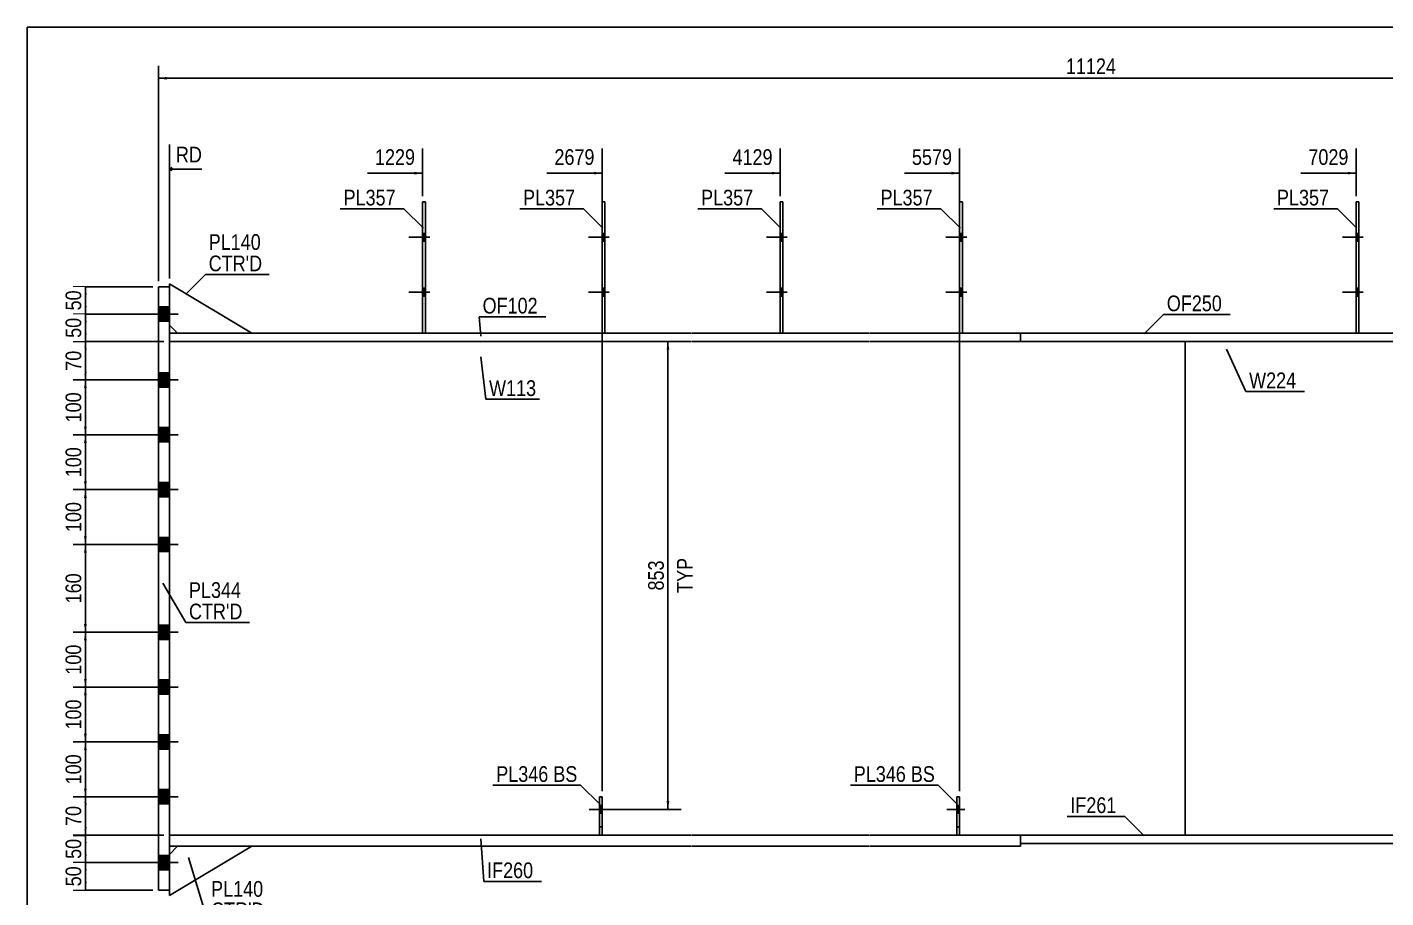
# Model space of a CAD drawing. Header units: millimetres. Extents: x -328 to 85, y -150 to 137.
# Drawn here: x -325.4 to -77.8, y -21.4 to 137.3 of the extents above; entities that cross this region are included whole.
import ezdxf

# ---------------------------------------------------------------- set-up
doc = ezdxf.new("R2010")
doc.units = ezdxf.units.MM
doc.linetypes.add('DXK_LINE_DOT1', pattern=[1.8814, 0.9407, -0.9407])
doc.linetypes.add('DXK_LINE_DOT2', pattern=[3.9198, 1.9599, -1.9599])
doc.styles.add('Arial Narrow', font='ARIALN.TTF', dxfattribs={"height": 0.2})

# ---------------------------------------------------------------- blocks, each defined once
blk = doc.blocks.new('Unknown-622305895-1210')
at = {"color": 5, "linetype": 'Continuous'}
for p, q in [((84.58, 137.32), (-325.42, 137.32)), ((-325.42, 137.32), (-325.42, -149.68))]:
    blk.add_line(p, q, dxfattribs=at)
blk = doc.blocks.new('Part-622305895-1338 - 1231')
at = {"color": 2, "linetype": 'Continuous'}
for p, q in [((-301.5, 90), (-299.5, 90)), ((-301.5, 90), (-301.5, -20)), ((-299.5, 90), (-299.5, -20)), ((-299.5, -20), (-301.5, -20))]:
    blk.add_line(p, q, dxfattribs=at)
blk = doc.blocks.new('Part-622305895-1367 - 1231')
at = {"color": 2, "linetype": 'Continuous'}
for p, q in [((-284.5, -12), (-299.5, -21)), ((-298, -12), (-299.5, -13.5)), ((-299.5, -21), (-299.5, -20))]:
    blk.add_line(p, q, dxfattribs=at)
at = {"color": 7, "linetype": 'DXK_LINE_DOT1'}
for p, q in [((-298, -12), (-284.5, -12)), ((-299.5, -13.5), (-299.5, -20))]:
    blk.add_line(p, q, dxfattribs=at)
blk = doc.blocks.new('Part-622305895-1548 - 1231')
at = {"color": 2, "linetype": 'Continuous'}
for p, q in [((-144.41, 81.5), (-144.41, 80)), ((-99.41, 81.5), (-144.41, 81.5)), ((-144.41, 80), (-99.41, 80)), ((-66.96, 81.5), (-99.31, 81.5)), ((-99.31, 80), (-66.96, 80)), ((-34.26, 81.5), (-66.86, 81.5)), ((-66.86, 80), (-34.26, 80)), ((-1.81, 81.5), (-34.16, 81.5)), ((-34.16, 80), (-1.81, 80)), ((35.87, 81.5), (-1.71, 81.5)), ((-1.71, 80), (35.87, 80)), ((35.87, 80), (35.87, 81.5))]:
    blk.add_line(p, q, dxfattribs=at)
blk = doc.blocks.new('Part-622305895-1526 - 1231')
at = {"color": 2, "linetype": 'Continuous'}
for p, q in [((-299.5, -12), (-299.5, -10)), ((-299.5, -10), (-269.5, -10)), ((-299.5, -12), (-269.5, -12)), ((-269.4, -10), (-237.05, -10)), ((-269.4, -12), (-237.05, -12)), ((-236.95, -10), (-204.35, -10)), ((-236.95, -12), (-204.35, -12)), ((-204.25, -10), (-171.9, -10)), ((-204.25, -12), (-171.9, -12)), ((-171.8, -10), (-144.41, -10)), ((-171.8, -12), (-144.41, -12)), ((-144.41, -12), (-144.41, -10))]:
    blk.add_line(p, q, dxfattribs=at)
blk = doc.blocks.new('Part-622305895-1372 - 1231')
at = {"color": 2, "linetype": 'Continuous'}
for p, q in [((-299.5, 90), (-299.5, 90.5)), ((-299.5, 90.5), (-284.5, 81.5)), ((-299.5, 83), (-298, 81.5))]:
    blk.add_line(p, q, dxfattribs=at)
at = {"color": 7, "linetype": 'DXK_LINE_DOT1'}
for p, q in [((-299.5, 90), (-299.5, 83)), ((-284.5, 81.5), (-298, 81.5))]:
    blk.add_line(p, q, dxfattribs=at)
blk = doc.blocks.new('Part-622305895-1388 - 1231')
at = {"color": 7, "linetype": 'DXK_LINE_DOT1'}
for p, q in [((-299.5, 80), (-299.5, -10)), ((-299.5, 80), (-269.5, 80)), ((-269.4, 80), (-237.05, 80)), ((-236.95, 80), (-204.35, 80)), ((-204.25, 80), (-171.9, 80)), ((-171.8, 80), (-114.41, 80)), ((-299.5, -10), (-269.5, -10)), ((-269.4, -10), (-237.05, -10)), ((-236.95, -10), (-204.35, -10)), ((-204.25, -10), (-171.9, -10)), ((-171.8, -10), (-114.41, -10))]:
    blk.add_line(p, q, dxfattribs=at)
at = {"color": 2, "linetype": 'Continuous'}
blk.add_line((-114.41, 80), (-114.41, -10), dxfattribs=at)
blk = doc.blocks.new('Bolt-622305895-1391 - 1231')
at = {"linetype": 'Continuous'}
for points in [[(-301.5, 86.3), (-301.5, 83.7), (-299.5, 83.7), (-299.5, 86.3)], [(-301.5, 86.3), (-301.5, 83.7), (-299.5, 83.7), (-299.5, 86.3)], [(-301.5, 74.3), (-301.5, 71.7), (-299.5, 71.7), (-299.5, 74.3)], [(-301.5, 74.3), (-301.5, 71.7), (-299.5, 71.7), (-299.5, 74.3)], [(-301.5, 64.3), (-301.5, 61.7), (-299.5, 61.7), (-299.5, 64.3)], [(-301.5, 64.3), (-301.5, 61.7), (-299.5, 61.7), (-299.5, 64.3)], [(-301.5, 54.3), (-301.5, 51.7), (-299.5, 51.7), (-299.5, 54.3)], [(-301.5, 54.3), (-301.5, 51.7), (-299.5, 51.7), (-299.5, 54.3)], [(-301.5, 44.3), (-301.5, 41.7), (-299.5, 41.7), (-299.5, 44.3)], [(-301.5, 44.3), (-301.5, 41.7), (-299.5, 41.7), (-299.5, 44.3)], [(-301.5, 28.3), (-301.5, 25.7), (-299.5, 25.7), (-299.5, 28.3)], [(-301.5, 28.3), (-301.5, 25.7), (-299.5, 25.7), (-299.5, 28.3)], [(-301.5, 18.3), (-301.5, 15.7), (-299.5, 15.7), (-299.5, 18.3)], [(-301.5, 18.3), (-301.5, 15.7), (-299.5, 15.7), (-299.5, 18.3)], [(-301.5, 8.3), (-301.5, 5.7), (-299.5, 5.7), (-299.5, 8.3)], [(-301.5, 8.3), (-301.5, 5.7), (-299.5, 5.7), (-299.5, 8.3)], [(-301.5, -1.7), (-301.5, -4.3), (-299.5, -4.3), (-299.5, -1.7)], [(-301.5, -1.7), (-301.5, -4.3), (-299.5, -4.3), (-299.5, -1.7)], [(-301.5, -13.7), (-301.5, -16.3), (-299.5, -16.3), (-299.5, -13.7)], [(-301.5, -13.7), (-301.5, -16.3), (-299.5, -16.3), (-299.5, -13.7)]]:
    blk.add_hatch(color=3, dxfattribs=at).paths.add_polyline_path(points)
at = {"color": 3, "linetype": 'Continuous'}
for p, q in [((-297.91, 85), (-308.5, 85)), ((-297.91, 85), (-308.5, 85)), ((-299.5, 86.3), (-301.5, 86.3)), ((-299.5, 86.3), (-301.5, 86.3)), ((-299.5, 83.7), (-301.5, 83.7)), ((-299.5, 83.7), (-301.5, 83.7)), ((-299.5, 74.3), (-301.5, 74.3)), ((-299.5, 74.3), (-301.5, 74.3)), ((-297.91, 73), (-308.5, 73)), ((-297.91, 73), (-308.5, 73)), ((-299.5, 71.7), (-301.5, 71.7)), ((-299.5, 71.7), (-301.5, 71.7)), ((-297.91, 63), (-308.5, 63)), ((-297.91, 63), (-308.5, 63)), ((-299.5, 64.3), (-301.5, 64.3)), ((-299.5, 64.3), (-301.5, 64.3)), ((-299.5, 61.7), (-301.5, 61.7)), ((-299.5, 61.7), (-301.5, 61.7)), ((-297.91, 53), (-308.5, 53)), ((-297.91, 53), (-308.5, 53)), ((-299.5, 54.3), (-301.5, 54.3)), ((-299.5, 54.3), (-301.5, 54.3)), ((-299.5, 51.7), (-301.5, 51.7)), ((-299.5, 51.7), (-301.5, 51.7)), ((-297.91, 43), (-308.5, 43)), ((-297.91, 43), (-308.5, 43)), ((-299.5, 44.3), (-301.5, 44.3)), ((-299.5, 44.3), (-301.5, 44.3)), ((-299.5, 41.7), (-301.5, 41.7)), ((-299.5, 41.7), (-301.5, 41.7)), ((-299.5, 28.3), (-301.5, 28.3)), ((-299.5, 28.3), (-301.5, 28.3)), ((-297.91, 27), (-308.5, 27)), ((-297.91, 27), (-308.5, 27)), ((-299.5, 25.7), (-301.5, 25.7)), ((-299.5, 25.7), (-301.5, 25.7)), ((-299.5, 18.3), (-301.5, 18.3)), ((-299.5, 18.3), (-301.5, 18.3)), ((-297.91, 17), (-308.5, 17)), ((-297.91, 17), (-308.5, 17)), ((-299.5, 15.7), (-301.5, 15.7)), ((-299.5, 15.7), (-301.5, 15.7)), ((-299.5, 8.3), (-301.5, 8.3)), ((-299.5, 8.3), (-301.5, 8.3)), ((-297.91, 7), (-308.5, 7)), ((-297.91, 7), (-308.5, 7)), ((-299.5, 5.7), (-301.5, 5.7)), ((-299.5, 5.7), (-301.5, 5.7)), ((-299.5, -1.7), (-301.5, -1.7)), ((-299.5, -1.7), (-301.5, -1.7)), ((-297.91, -3), (-308.5, -3)), ((-297.91, -3), (-308.5, -3)), ((-299.5, -4.3), (-301.5, -4.3)), ((-299.5, -4.3), (-301.5, -4.3)), ((-299.5, -13.7), (-301.5, -13.7)), ((-299.5, -13.7), (-301.5, -13.7)), ((-297.91, -15), (-308.5, -15)), ((-297.91, -15), (-308.5, -15)), ((-299.5, -16.3), (-301.5, -16.3)), ((-299.5, -16.3), (-301.5, -16.3))]:
    blk.add_line(p, q, dxfattribs=at)
blk = doc.blocks.new('Part-622305895-1413 - 1231')
at = {"color": 2, "linetype": 'Continuous'}
for p, q in [((-220.65, 81.5), (-220.65, 105.5)), ((-220.65, 105.5), (-220.15, 105.5)), ((-220.15, 81.5), (-220.15, 105.5))]:
    blk.add_line(p, q, dxfattribs=at)
at = {"color": 7, "linetype": 'DXK_LINE_DOT1'}
blk.add_line((-220.65, 81.5), (-220.15, 81.5), dxfattribs=at)
blk = doc.blocks.new('Part-622305895-1659 - 1231')
at = {"color": 7, "linetype": 'DXK_LINE_DOT1'}
for p, q in [((-156, -10), (-156, -3)), ((-156, -3), (-155.5, -3)), ((-155.5, -10), (-155.5, -3)), ((-156, -8.5), (-155.5, -8.5))]:
    blk.add_line(p, q, dxfattribs=at)
blk = doc.blocks.new('Part-622305895-1418 - 1231')
at = {"color": 2, "linetype": 'Continuous'}
for p, q in [((-155, 105.5), (-155.5, 105.5)), ((-155.5, 105.5), (-155.5, 81.5)), ((-155, 81.5), (-155, 105.5))]:
    blk.add_line(p, q, dxfattribs=at)
at = {"color": 7, "linetype": 'DXK_LINE_DOT1'}
blk.add_line((-155.5, 81.5), (-155, 81.5), dxfattribs=at)
blk = doc.blocks.new('Part-622305895-1428 - 1231')
at = {"color": 2, "linetype": 'Continuous'}
for p, q in [((-82.76, 105.5), (-83.26, 105.5)), ((-83.26, 105.5), (-83.26, 81.5)), ((-82.76, 81.5), (-82.76, 105.5))]:
    blk.add_line(p, q, dxfattribs=at)
at = {"color": 7, "linetype": 'DXK_LINE_DOT1'}
blk.add_line((-83.26, 81.5), (-82.76, 81.5), dxfattribs=at)
blk = doc.blocks.new('Part-622305895-1433 - 1231')
at = {"color": 2, "linetype": 'Continuous'}
for p, q in [((-187.7, 105.5), (-188.2, 105.5)), ((-188.2, 105.5), (-188.2, 81.5)), ((-187.7, 81.5), (-187.7, 105.5))]:
    blk.add_line(p, q, dxfattribs=at)
at = {"color": 7, "linetype": 'DXK_LINE_DOT1'}
blk.add_line((-188.2, 81.5), (-187.7, 81.5), dxfattribs=at)
blk = doc.blocks.new('Part-622305895-1438 - 1231')
at = {"color": 2, "linetype": 'Continuous'}
for p, q in [((-253.35, 81.5), (-253.35, 105.5)), ((-253.35, 105.5), (-252.85, 105.5)), ((-252.85, 81.5), (-252.85, 105.5))]:
    blk.add_line(p, q, dxfattribs=at)
at = {"color": 7, "linetype": 'DXK_LINE_DOT1'}
blk.add_line((-253.35, 81.5), (-252.85, 81.5), dxfattribs=at)
blk = doc.blocks.new('Bolt-622305895-1439 - 1231')
at = {"linetype": 'Continuous'}
for points in [[(-220.15, 98.3), (-220.15, 99.7), (-220.65, 99.7), (-220.65, 98.3)], [(-220.15, 98.3), (-220.15, 99.7), (-220.65, 99.7), (-220.65, 98.3)], [(-220.15, 88.3), (-220.15, 89.7), (-220.65, 89.7), (-220.65, 88.3)], [(-220.15, 88.3), (-220.15, 89.7), (-220.65, 89.7), (-220.65, 88.3)]]:
    blk.add_hatch(color=3, dxfattribs=at).paths.add_polyline_path(points)
at = {"color": 3, "linetype": 'Continuous'}
for p, q in [((-220.15, 99.7), (-220.65, 99.7)), ((-220.15, 99.7), (-220.65, 99.7)), ((-219.35, 99), (-223.15, 99)), ((-219.35, 99), (-223.15, 99)), ((-220.15, 98.3), (-220.65, 98.3)), ((-220.15, 98.3), (-220.65, 98.3)), ((-220.15, 89.7), (-220.65, 89.7)), ((-220.15, 89.7), (-220.65, 89.7)), ((-219.35, 89), (-223.15, 89)), ((-219.35, 89), (-223.15, 89)), ((-220.15, 88.3), (-220.65, 88.3)), ((-220.15, 88.3), (-220.65, 88.3))]:
    blk.add_line(p, q, dxfattribs=at)
blk = doc.blocks.new('Part-622305895-1504 - 1231')
at = {"color": 2, "linetype": 'Continuous'}
for p, q in [((-144.41, -11.5), (-144.41, -10)), ((-144.41, -10), (-99.41, -10)), ((-144.41, -11.5), (-99.41, -11.5)), ((-99.31, -10), (-66.96, -10)), ((-99.31, -11.5), (-66.96, -11.5)), ((-66.86, -10), (-34.26, -10)), ((-66.86, -11.5), (-34.26, -11.5)), ((-34.16, -10), (-1.81, -10)), ((-34.16, -11.5), (-1.81, -11.5)), ((-1.71, -10), (35.87, -10)), ((-1.71, -11.5), (35.87, -11.5)), ((35.87, -11.5), (35.87, -10))]:
    blk.add_line(p, q, dxfattribs=at)
blk = doc.blocks.new('Bolt-622305895-1440 - 1231')
at = {"linetype": 'Continuous'}
for points in [[(-155, 98.3), (-155, 99.7), (-155.5, 99.7), (-155.5, 98.3)], [(-155, 98.3), (-155, 99.7), (-155.5, 99.7), (-155.5, 98.3)], [(-155, 88.3), (-155, 89.7), (-155.5, 89.7), (-155.5, 88.3)], [(-155, 88.3), (-155, 89.7), (-155.5, 89.7), (-155.5, 88.3)]]:
    blk.add_hatch(color=3, dxfattribs=at).paths.add_polyline_path(points)
at = {"color": 3, "linetype": 'Continuous'}
for p, q in [((-155, 99.7), (-155.5, 99.7)), ((-155, 99.7), (-155.5, 99.7)), ((-154.2, 99), (-158, 99)), ((-154.2, 99), (-158, 99)), ((-155, 98.3), (-155.5, 98.3)), ((-155, 98.3), (-155.5, 98.3)), ((-155, 89.7), (-155.5, 89.7)), ((-155, 89.7), (-155.5, 89.7)), ((-154.2, 89), (-158, 89)), ((-154.2, 89), (-158, 89)), ((-155, 88.3), (-155.5, 88.3)), ((-155, 88.3), (-155.5, 88.3))]:
    blk.add_line(p, q, dxfattribs=at)
blk = doc.blocks.new('Bolt-622305895-1441 - 1231')
at = {"linetype": 'Continuous'}
for points in [[(-82.76, 98.3), (-82.76, 99.7), (-83.26, 99.7), (-83.26, 98.3)], [(-82.76, 98.3), (-82.76, 99.7), (-83.26, 99.7), (-83.26, 98.3)], [(-82.76, 88.3), (-82.76, 89.7), (-83.26, 89.7), (-83.26, 88.3)], [(-82.76, 88.3), (-82.76, 89.7), (-83.26, 89.7), (-83.26, 88.3)]]:
    blk.add_hatch(color=3, dxfattribs=at).paths.add_polyline_path(points)
at = {"color": 3, "linetype": 'Continuous'}
for p, q in [((-82.76, 99.7), (-83.26, 99.7)), ((-82.76, 99.7), (-83.26, 99.7)), ((-81.96, 99), (-85.76, 99)), ((-81.96, 99), (-85.76, 99)), ((-82.76, 98.3), (-83.26, 98.3)), ((-82.76, 98.3), (-83.26, 98.3)), ((-82.76, 89.7), (-83.26, 89.7)), ((-82.76, 89.7), (-83.26, 89.7)), ((-81.96, 89), (-85.76, 89)), ((-81.96, 89), (-85.76, 89)), ((-82.76, 88.3), (-83.26, 88.3)), ((-82.76, 88.3), (-83.26, 88.3))]:
    blk.add_line(p, q, dxfattribs=at)
blk = doc.blocks.new('Bolt-622305895-1442 - 1231')
at = {"linetype": 'Continuous'}
for points in [[(-187.7, 98.3), (-187.7, 99.7), (-188.2, 99.7), (-188.2, 98.3)], [(-187.7, 98.3), (-187.7, 99.7), (-188.2, 99.7), (-188.2, 98.3)], [(-187.7, 88.3), (-187.7, 89.7), (-188.2, 89.7), (-188.2, 88.3)], [(-187.7, 88.3), (-187.7, 89.7), (-188.2, 89.7), (-188.2, 88.3)]]:
    blk.add_hatch(color=3, dxfattribs=at).paths.add_polyline_path(points)
at = {"color": 3, "linetype": 'Continuous'}
for p, q in [((-187.7, 99.7), (-188.2, 99.7)), ((-187.7, 99.7), (-188.2, 99.7)), ((-186.9, 99), (-190.7, 99)), ((-186.9, 99), (-190.7, 99)), ((-187.7, 98.3), (-188.2, 98.3)), ((-187.7, 98.3), (-188.2, 98.3)), ((-187.7, 89.7), (-188.2, 89.7)), ((-187.7, 89.7), (-188.2, 89.7)), ((-186.9, 89), (-190.7, 89)), ((-186.9, 89), (-190.7, 89)), ((-187.7, 88.3), (-188.2, 88.3)), ((-187.7, 88.3), (-188.2, 88.3))]:
    blk.add_line(p, q, dxfattribs=at)
blk = doc.blocks.new('Bolt-622305895-1443 - 1231')
at = {"linetype": 'Continuous'}
for points in [[(-252.85, 98.3), (-252.85, 99.7), (-253.35, 99.7), (-253.35, 98.3)], [(-252.85, 98.3), (-252.85, 99.7), (-253.35, 99.7), (-253.35, 98.3)], [(-252.85, 88.3), (-252.85, 89.7), (-253.35, 89.7), (-253.35, 88.3)], [(-252.85, 88.3), (-252.85, 89.7), (-253.35, 89.7), (-253.35, 88.3)]]:
    blk.add_hatch(color=3, dxfattribs=at).paths.add_polyline_path(points)
at = {"color": 3, "linetype": 'Continuous'}
for p, q in [((-252.85, 99.7), (-253.35, 99.7)), ((-252.85, 99.7), (-253.35, 99.7)), ((-252.05, 99), (-255.85, 99)), ((-252.05, 99), (-255.85, 99)), ((-252.85, 98.3), (-253.35, 98.3)), ((-252.85, 98.3), (-253.35, 98.3)), ((-252.85, 89.7), (-253.35, 89.7)), ((-252.85, 89.7), (-253.35, 89.7)), ((-252.05, 89), (-255.85, 89)), ((-252.05, 89), (-255.85, 89)), ((-252.85, 88.3), (-253.35, 88.3)), ((-252.85, 88.3), (-253.35, 88.3))]:
    blk.add_line(p, q, dxfattribs=at)
blk = doc.blocks.new('Bolt-622305895-1444 - 1231')
at = {"color": 3, "linetype": 'DXK_LINE_DOT2'}
for p, q in [((-155.5, -4.6), (-156, -4.6)), ((-154.7, -5.3), (-156, -5.3)), ((-155.5, -6), (-156, -6))]:
    blk.add_line(p, q, dxfattribs=at)
blk = doc.blocks.new('Bolt-622305895-1445 - 1231')
at = {"linetype": 'Continuous'}
blk.add_hatch(color=3, dxfattribs=at).paths.add_polyline_path([(-155.5, -6), (-155.5, -4.6), (-156, -4.6), (-156, -6)])
at = {"color": 3, "linetype": 'Continuous'}
for p, q in [((-155.5, -4.6), (-156, -4.6)), ((-154.55, -5.3), (-157.85, -5.3)), ((-155.5, -6), (-156, -6))]:
    blk.add_line(p, q, dxfattribs=at)
blk = doc.blocks.new('Bolt-622305895-1446 - 1231')
at = {"linetype": 'Continuous'}
blk.add_hatch(color=3, dxfattribs=at).paths.add_polyline_path([(-220.65, -6), (-220.65, -4.6), (-221.15, -4.6), (-221.15, -6)])
at = {"color": 3, "linetype": 'Continuous'}
for p, q in [((-220.65, -4.6), (-221.15, -4.6)), ((-219.7, -5.3), (-223, -5.3)), ((-220.65, -6), (-221.15, -6))]:
    blk.add_line(p, q, dxfattribs=at)
blk = doc.blocks.new('Part-622305895-1570 - 1231')
at = {"color": 2, "linetype": 'Continuous'}
for p, q in [((-299.5, 81.5), (-299.5, 80)), ((-269.5, 81.5), (-299.5, 81.5)), ((-269.5, 80), (-299.5, 80)), ((-237.05, 81.5), (-269.4, 81.5)), ((-237.05, 80), (-269.4, 80)), ((-204.35, 81.5), (-236.95, 81.5)), ((-204.35, 80), (-236.95, 80)), ((-171.9, 81.5), (-204.25, 81.5)), ((-171.9, 80), (-204.25, 80)), ((-144.41, 81.5), (-171.8, 81.5)), ((-144.41, 80), (-171.8, 80)), ((-144.41, 80), (-144.41, 81.5))]:
    blk.add_line(p, q, dxfattribs=at)
blk = doc.blocks.new('Part-622305895-1621 - 1231')
at = {"color": 7, "linetype": 'DXK_LINE_DOT1'}
for p, q in [((-114.41, 80), (-114.41, -10)), ((-114.41, 80), (-99.41, 80)), ((-99.31, 80), (-66.96, 80)), ((-66.86, 80), (-34.26, 80)), ((-34.16, 80), (-1.81, 80)), ((-1.71, 80), (35.87, 80)), ((35.87, 80), (35.87, -10)), ((-114.41, -10), (-99.41, -10)), ((-99.31, -10), (-66.96, -10)), ((-66.86, -10), (-51.06, -10)), ((-50.56, -10), (-34.26, -10)), ((-34.16, -10), (-1.81, -10)), ((-1.71, -10), (35.87, -10))]:
    blk.add_line(p, q, dxfattribs=at)
blk = doc.blocks.new('Part-622305895-1664 - 1231')
at = {"color": 2, "linetype": 'Continuous'}
for p, q in [((-156, -10), (-156, -3)), ((-156, -3), (-155.5, -3)), ((-155.5, -3), (-155.5, -10))]:
    blk.add_line(p, q, dxfattribs=at)
blk = doc.blocks.new('Part-622305895-1669 - 1231')
at = {"color": 7, "linetype": 'DXK_LINE_DOT1'}
for p, q in [((-221.15, -10), (-221.15, -3)), ((-221.15, -3), (-220.65, -3)), ((-220.65, -10), (-220.65, -3)), ((-221.15, -8.5), (-220.65, -8.5))]:
    blk.add_line(p, q, dxfattribs=at)
blk = doc.blocks.new('Part-622305895-1674 - 1231')
at = {"color": 2, "linetype": 'Continuous'}
for p, q in [((-221.15, -10), (-221.15, -3)), ((-221.15, -3), (-220.65, -3)), ((-220.65, -3), (-220.65, -10))]:
    blk.add_line(p, q, dxfattribs=at)
blk = doc.blocks.new('Bolt-622305895-1675 - 1231')
at = {"color": 3, "linetype": 'DXK_LINE_DOT2'}
for p, q in [((-220.65, -4.6), (-221.15, -4.6)), ((-219.85, -5.3), (-221.15, -5.3)), ((-220.65, -6), (-221.15, -6))]:
    blk.add_line(p, q, dxfattribs=at)
blk = doc.blocks.new('StraightDimension-622305895-6006 - 1231')
at = {"linetype": 'Continuous'}
blk.add_hatch(color=7, dxfattribs=at).paths.add_polyline_path([(-157, 110.95), (-155.5, 110.7), (-157, 110.45)])
at = {"color": 7, "linetype": 'Continuous'}
for p, q in [((-155.5, -2), (-155.5, 115.2)), ((-165.56, 110.7), (-155.5, 110.7))]:
    blk.add_line(p, q, dxfattribs=at)
at = {"color": 0}
blk.add_wipeout([(-156.27, 111.6), (-156.27, 115.8), (-164.79, 115.8), (-164.79, 111.6)], dxfattribs=at)
at = {"color": 3, "style": 'Arial Narrow'}
blk.add_text('5579', height=2.863, dxfattribs=at).set_placement((-164.19, 112.2))
blk = doc.blocks.new('StraightDimension-622305895-5327 - 1231')
at = {"linetype": 'Continuous'}
for points in [[(-315.06, 78.5), (-314.81, 80), (-314.56, 78.5)], [(-314.56, 74.5), (-314.81, 73), (-315.06, 74.5)]]:
    blk.add_hatch(color=7, dxfattribs=at).paths.add_polyline_path(points)
at = {"color": 7, "linetype": 'Continuous'}
for p, q in [((-300.5, 80), (-317.06, 80)), ((-314.81, 73), (-314.81, 80)), ((-300.5, 73), (-317.06, 73))]:
    blk.add_line(p, q, dxfattribs=at)
at = {"color": 0}
blk.add_wipeout([(-314.96, 78.93), (-319.16, 78.93), (-319.16, 74.07), (-314.96, 74.07)], dxfattribs=at)
at = {"color": 3, "style": 'Arial Narrow'}
blk.add_text('70', height=2.863, rotation=90.0002, dxfattribs=at).set_placement((-315.56, 74.67))
blk = doc.blocks.new('StraightDimension-622305895-5329 - 1231')
at = {"linetype": 'Continuous'}
for points in [[(-315.06, 61.5), (-314.81, 63), (-314.56, 61.5)], [(-314.56, 54.5), (-314.81, 53), (-315.06, 54.5)]]:
    blk.add_hatch(color=7, dxfattribs=at).paths.add_polyline_path(points)
at = {"color": 7, "linetype": 'Continuous'}
for p, q in [((-300.5, 63), (-317.06, 63)), ((-314.81, 53), (-314.81, 63)), ((-300.5, 53), (-317.06, 53))]:
    blk.add_line(p, q, dxfattribs=at)
at = {"color": 0}
blk.add_wipeout([(-314.96, 61.34), (-319.16, 61.34), (-319.16, 54.66), (-314.96, 54.66)], dxfattribs=at)
at = {"color": 3, "style": 'Arial Narrow'}
blk.add_text('100', height=2.863, rotation=90.0002, dxfattribs=at).set_placement((-315.56, 55.26))
blk = doc.blocks.new('StraightDimension-622305895-5333 - 1231')
at = {"linetype": 'Continuous'}
for points in [[(-315.06, 15.5), (-314.81, 17), (-314.56, 15.5)], [(-314.56, 8.5), (-314.81, 7), (-315.06, 8.5)]]:
    blk.add_hatch(color=7, dxfattribs=at).paths.add_polyline_path(points)
at = {"color": 7, "linetype": 'Continuous'}
for p, q in [((-300.5, 17), (-317.06, 17)), ((-314.81, 7), (-314.81, 17)), ((-300.5, 7), (-317.06, 7))]:
    blk.add_line(p, q, dxfattribs=at)
at = {"color": 0}
blk.add_wipeout([(-314.96, 15.34), (-319.16, 15.34), (-319.16, 8.66), (-314.96, 8.66)], dxfattribs=at)
at = {"color": 3, "style": 'Arial Narrow'}
blk.add_text('100', height=2.863, rotation=90.0002, dxfattribs=at).set_placement((-315.56, 9.26))
blk = doc.blocks.new('StraightDimension-622305895-1704 - 1231')
at = {"linetype": 'Continuous'}
for points in [[(-208.9, 78.5), (-208.65, 80), (-208.4, 78.5)], [(-208.4, -3.8), (-208.65, -5.3), (-208.9, -3.8)]]:
    blk.add_hatch(color=7, dxfattribs=at).paths.add_polyline_path(points)
at = {"color": 7, "linetype": 'Continuous'}
for p, q in [((-218.57, 80), (-206.25, 80)), ((-208.65, -5.3), (-208.65, 80)), ((-219.65, -5.3), (-206.25, -5.3))]:
    blk.add_line(p, q, dxfattribs=at)
at = {"color": 0}
blk.add_wipeout([(-208.8, 40.69), (-213, 40.69), (-213, 34.01), (-208.8, 34.01)], dxfattribs=at)
at = {"color": 3, "style": 'Arial Narrow'}
blk.add_text('853', height=2.863, rotation=90.0002, dxfattribs=at).set_placement((-209.4, 34.61))
at = {"color": 0, "linetype": 'Continuous'}
blk.add_wipeout([(-203.55, 41.14), (-207.75, 41.14), (-207.75, 33.56), (-203.55, 33.56)], dxfattribs=at)
at = {"color": 3, "linetype": 'Continuous', "style": 'Arial Narrow'}
blk.add_text('TYP', height=2.863, rotation=90.0002, dxfattribs=at).set_placement((-204.15, 34.16))
blk = doc.blocks.new('StraightDimension-622305895-1802 - 1231')
at = {"linetype": 'Continuous'}
blk.add_hatch(color=7, dxfattribs=at).paths.add_polyline_path([(-300, 127.75), (-301.5, 128), (-300, 128.25)])
at = {"color": 7, "linetype": 'Continuous'}
for p, q in [((-301.5, 91), (-301.5, 130.25)), ((-301.5, 128), (38.37, 128))]:
    blk.add_line(p, q, dxfattribs=at)
at = {"color": 0}
blk.add_wipeout([(-126.39, 128.15), (-126.39, 132.35), (-136.73, 132.35), (-136.73, 128.15)], dxfattribs=at)
at = {"color": 3, "style": 'Arial Narrow'}
blk.add_text('11124', height=2.863, dxfattribs=at).set_placement((-136.13, 128.75))
blk = doc.blocks.new('StraightDimension-622305895-5332 - 1231')
at = {"linetype": 'Continuous'}
for points in [[(-315.06, 25.5), (-314.81, 27), (-314.56, 25.5)], [(-314.56, 18.5), (-314.81, 17), (-315.06, 18.5)]]:
    blk.add_hatch(color=7, dxfattribs=at).paths.add_polyline_path(points)
at = {"color": 7, "linetype": 'Continuous'}
for p, q in [((-300.5, 27), (-317.06, 27)), ((-314.81, 17), (-314.81, 27)), ((-300.5, 17), (-317.06, 17))]:
    blk.add_line(p, q, dxfattribs=at)
at = {"color": 0}
blk.add_wipeout([(-314.96, 25.34), (-319.16, 25.34), (-319.16, 18.66), (-314.96, 18.66)], dxfattribs=at)
at = {"color": 3, "style": 'Arial Narrow'}
blk.add_text('100', height=2.863, rotation=90.0002, dxfattribs=at).set_placement((-315.56, 19.26))
blk = doc.blocks.new('StraightDimension-622305895-5336 - 1231')
at = {"linetype": 'Continuous'}
for points in [[(-315.06, -11.5), (-314.81, -10), (-314.56, -11.5)], [(-314.56, -13.5), (-314.81, -15), (-315.06, -13.5)]]:
    blk.add_hatch(color=7, dxfattribs=at).paths.add_polyline_path(points)
at = {"color": 7, "linetype": 'Continuous'}
for p, q in [((-300.5, -10), (-317.06, -10)), ((-314.81, -15), (-314.81, -10)), ((-300.5, -15), (-317.06, -15))]:
    blk.add_line(p, q, dxfattribs=at)
at = {"color": 0}
blk.add_wipeout([(-314.96, -10.07), (-319.16, -10.07), (-319.16, -14.93), (-314.96, -14.93)], dxfattribs=at)
at = {"color": 3, "style": 'Arial Narrow'}
blk.add_text('50', height=2.863, rotation=90.0002, dxfattribs=at).set_placement((-315.56, -14.33))
blk = doc.blocks.new('StraightDimension-622305895-5325 - 1231')
at = {"linetype": 'Continuous'}
for points in [[(-315.06, 88.5), (-314.81, 90), (-314.56, 88.5)], [(-314.56, 86.5), (-314.81, 85), (-315.06, 86.5)]]:
    blk.add_hatch(color=7, dxfattribs=at).paths.add_polyline_path(points)
at = {"color": 7, "linetype": 'Continuous'}
for p, q in [((-302.5, 90), (-317.06, 90)), ((-314.81, 85), (-314.81, 90)), ((-305.98, 85), (-317.06, 85))]:
    blk.add_line(p, q, dxfattribs=at)
at = {"color": 0}
blk.add_wipeout([(-314.96, 89.93), (-319.16, 89.93), (-319.16, 85.07), (-314.96, 85.07)], dxfattribs=at)
at = {"color": 3, "style": 'Arial Narrow'}
blk.add_text('50', height=2.863, rotation=90.0002, dxfattribs=at).set_placement((-315.56, 85.67))
blk = doc.blocks.new('StraightDimension-622305895-5326 - 1231')
at = {"linetype": 'Continuous'}
for points in [[(-315.06, 83.5), (-314.81, 85), (-314.56, 83.5)], [(-314.56, 81.5), (-314.81, 80), (-315.06, 81.5)]]:
    blk.add_hatch(color=7, dxfattribs=at).paths.add_polyline_path(points)
at = {"color": 7, "linetype": 'Continuous'}
for p, q in [((-305.98, 85), (-317.06, 85)), ((-314.81, 80), (-314.81, 85)), ((-300.5, 80), (-317.06, 80))]:
    blk.add_line(p, q, dxfattribs=at)
at = {"color": 0}
blk.add_wipeout([(-314.96, 84.93), (-319.16, 84.93), (-319.16, 80.07), (-314.96, 80.07)], dxfattribs=at)
at = {"color": 3, "style": 'Arial Narrow'}
blk.add_text('50', height=2.863, rotation=90.0002, dxfattribs=at).set_placement((-315.56, 80.67))
blk = doc.blocks.new('StraightDimension-622305895-5328 - 1231')
at = {"linetype": 'Continuous'}
for points in [[(-315.06, 71.5), (-314.81, 73), (-314.56, 71.5)], [(-314.56, 64.5), (-314.81, 63), (-315.06, 64.5)]]:
    blk.add_hatch(color=7, dxfattribs=at).paths.add_polyline_path(points)
at = {"color": 7, "linetype": 'Continuous'}
for p, q in [((-300.5, 73), (-317.06, 73)), ((-314.81, 63), (-314.81, 73)), ((-300.5, 63), (-317.06, 63))]:
    blk.add_line(p, q, dxfattribs=at)
at = {"color": 0}
blk.add_wipeout([(-314.96, 71.34), (-319.16, 71.34), (-319.16, 64.66), (-314.96, 64.66)], dxfattribs=at)
at = {"color": 3, "style": 'Arial Narrow'}
blk.add_text('100', height=2.863, rotation=90.0002, dxfattribs=at).set_placement((-315.56, 65.26))
blk = doc.blocks.new('StraightDimension-622305895-5330 - 1231')
at = {"linetype": 'Continuous'}
for points in [[(-315.06, 51.5), (-314.81, 53), (-314.56, 51.5)], [(-314.56, 44.5), (-314.81, 43), (-315.06, 44.5)]]:
    blk.add_hatch(color=7, dxfattribs=at).paths.add_polyline_path(points)
at = {"color": 7, "linetype": 'Continuous'}
for p, q in [((-300.5, 53), (-317.06, 53)), ((-314.81, 43), (-314.81, 53)), ((-300.5, 43), (-317.06, 43))]:
    blk.add_line(p, q, dxfattribs=at)
at = {"color": 0}
blk.add_wipeout([(-314.96, 51.34), (-319.16, 51.34), (-319.16, 44.66), (-314.96, 44.66)], dxfattribs=at)
at = {"color": 3, "style": 'Arial Narrow'}
blk.add_text('100', height=2.863, rotation=90.0002, dxfattribs=at).set_placement((-315.56, 45.26))
blk = doc.blocks.new('StraightDimension-622305895-5331 - 1231')
at = {"linetype": 'Continuous'}
for points in [[(-315.06, 41.5), (-314.81, 43), (-314.56, 41.5)], [(-314.56, 28.5), (-314.81, 27), (-315.06, 28.5)]]:
    blk.add_hatch(color=7, dxfattribs=at).paths.add_polyline_path(points)
at = {"color": 7, "linetype": 'Continuous'}
for p, q in [((-300.5, 43), (-317.06, 43)), ((-314.81, 27), (-314.81, 43)), ((-300.5, 27), (-317.06, 27))]:
    blk.add_line(p, q, dxfattribs=at)
at = {"color": 0}
blk.add_wipeout([(-314.96, 38.34), (-319.16, 38.34), (-319.16, 31.66), (-314.96, 31.66)], dxfattribs=at)
at = {"color": 3, "style": 'Arial Narrow'}
blk.add_text('160', height=2.863, rotation=90.0002, dxfattribs=at).set_placement((-315.56, 32.26))
blk = doc.blocks.new('StraightDimension-622305895-5334 - 1231')
at = {"linetype": 'Continuous'}
for points in [[(-315.06, 5.5), (-314.81, 7), (-314.56, 5.5)], [(-314.56, -1.5), (-314.81, -3), (-315.06, -1.5)]]:
    blk.add_hatch(color=7, dxfattribs=at).paths.add_polyline_path(points)
at = {"color": 7, "linetype": 'Continuous'}
for p, q in [((-300.5, 7), (-317.06, 7)), ((-314.81, -3), (-314.81, 7)), ((-300.5, -3), (-317.06, -3))]:
    blk.add_line(p, q, dxfattribs=at)
at = {"color": 0}
blk.add_wipeout([(-314.96, 5.34), (-319.16, 5.34), (-319.16, -1.34), (-314.96, -1.34)], dxfattribs=at)
at = {"color": 3, "style": 'Arial Narrow'}
blk.add_text('100', height=2.863, rotation=90.0002, dxfattribs=at).set_placement((-315.56, -0.74))
blk = doc.blocks.new('StraightDimension-622305895-5335 - 1231')
at = {"linetype": 'Continuous'}
for points in [[(-315.06, -4.5), (-314.81, -3), (-314.56, -4.5)], [(-314.56, -8.5), (-314.81, -10), (-315.06, -8.5)]]:
    blk.add_hatch(color=7, dxfattribs=at).paths.add_polyline_path(points)
at = {"color": 7, "linetype": 'Continuous'}
for p, q in [((-300.5, -3), (-317.06, -3)), ((-314.81, -10), (-314.81, -3)), ((-300.5, -10), (-317.06, -10))]:
    blk.add_line(p, q, dxfattribs=at)
at = {"color": 0}
blk.add_wipeout([(-314.96, -4.07), (-319.16, -4.07), (-319.16, -8.93), (-314.96, -8.93)], dxfattribs=at)
at = {"color": 3, "style": 'Arial Narrow'}
blk.add_text('70', height=2.863, rotation=90.0002, dxfattribs=at).set_placement((-315.56, -8.33))
blk = doc.blocks.new('StraightDimension-622305895-5337 - 1231')
at = {"linetype": 'Continuous'}
for points in [[(-315.06, -16.5), (-314.81, -15), (-314.56, -16.5)], [(-314.56, -18.5), (-314.81, -20), (-315.06, -18.5)]]:
    blk.add_hatch(color=7, dxfattribs=at).paths.add_polyline_path(points)
at = {"color": 7, "linetype": 'Continuous'}
for p, q in [((-300.5, -15), (-317.06, -15)), ((-314.81, -20), (-314.81, -15)), ((-302.5, -20), (-317.06, -20))]:
    blk.add_line(p, q, dxfattribs=at)
at = {"color": 0}
blk.add_wipeout([(-314.96, -15.07), (-319.16, -15.07), (-319.16, -19.93), (-314.96, -19.93)], dxfattribs=at)
at = {"color": 3, "style": 'Arial Narrow'}
blk.add_text('50', height=2.863, rotation=90.0002, dxfattribs=at).set_placement((-315.56, -19.33))
blk = doc.blocks.new('StraightDimension-622305895-6005 - 1231')
at = {"linetype": 'Continuous'}
blk.add_hatch(color=7, dxfattribs=at).paths.add_polyline_path([(-84.76, 110.95), (-83.26, 110.7), (-84.76, 110.45)])
at = {"color": 7, "linetype": 'Continuous'}
for p, q in [((-83.26, 106.5), (-83.26, 115.2)), ((-93.32, 110.7), (-83.26, 110.7))]:
    blk.add_line(p, q, dxfattribs=at)
at = {"color": 0}
blk.add_wipeout([(-84.04, 111.6), (-84.04, 115.8), (-92.55, 115.8), (-92.55, 111.6)], dxfattribs=at)
at = {"color": 3, "style": 'Arial Narrow'}
blk.add_text('7029', height=2.863, dxfattribs=at).set_placement((-91.95, 112.2))
blk = doc.blocks.new('StraightDimension-622305895-6007 - 1231')
at = {"linetype": 'Continuous'}
blk.add_hatch(color=7, dxfattribs=at).paths.add_polyline_path([(-189.7, 110.95), (-188.2, 110.7), (-189.7, 110.45)])
at = {"color": 7, "linetype": 'Continuous'}
for p, q in [((-188.2, 106.5), (-188.2, 115.2)), ((-198.26, 110.7), (-188.2, 110.7))]:
    blk.add_line(p, q, dxfattribs=at)
at = {"color": 0}
blk.add_wipeout([(-188.97, 111.6), (-188.97, 115.8), (-197.49, 115.8), (-197.49, 111.6)], dxfattribs=at)
at = {"color": 3, "style": 'Arial Narrow'}
blk.add_text('4129', height=2.863, dxfattribs=at).set_placement((-196.89, 112.2))
blk = doc.blocks.new('StraightDimension-622305895-6008 - 1231')
at = {"linetype": 'Continuous'}
blk.add_hatch(color=7, dxfattribs=at).paths.add_polyline_path([(-222.15, 110.95), (-220.65, 110.7), (-222.15, 110.45)])
at = {"color": 7, "linetype": 'Continuous'}
for p, q in [((-220.65, -2), (-220.65, 115.2)), ((-230.71, 110.7), (-220.65, 110.7))]:
    blk.add_line(p, q, dxfattribs=at)
at = {"color": 0}
blk.add_wipeout([(-221.42, 111.6), (-221.42, 115.8), (-229.94, 115.8), (-229.94, 111.6)], dxfattribs=at)
at = {"color": 3, "style": 'Arial Narrow'}
blk.add_text('2679', height=2.863, dxfattribs=at).set_placement((-229.34, 112.2))
blk = doc.blocks.new('StraightDimension-622305895-6009 - 1231')
at = {"linetype": 'Continuous'}
blk.add_hatch(color=7, dxfattribs=at).paths.add_polyline_path([(-254.85, 110.95), (-253.35, 110.7), (-254.85, 110.45)])
at = {"color": 7, "linetype": 'Continuous'}
for p, q in [((-253.35, 106.5), (-253.35, 115.2)), ((-263.41, 110.7), (-253.35, 110.7))]:
    blk.add_line(p, q, dxfattribs=at)
at = {"color": 0, "linetype": 'Continuous'}
blk.add_wipeout([(-292.97, 112.05), (-292.97, 116.25), (-298.91, 116.25), (-298.91, 112.05)], dxfattribs=at)
at = {"color": 7, "linetype": 'Continuous'}
for p, q in [((-299.5, 91.5), (-299.5, 115.95)), ((-299, 111.7), (-299.5, 111.45)), ((-299, 111.2), (-299.5, 111.45)), ((-293.57, 111.45), (-299.5, 111.45))]:
    blk.add_line(p, q, dxfattribs=at)
at = {"color": 3, "linetype": 'Continuous', "style": 'Arial Narrow'}
blk.add_text('RD', height=2.863, dxfattribs=at).set_placement((-298.31, 112.65))
at = {"color": 0}
blk.add_wipeout([(-254.12, 111.6), (-254.12, 115.8), (-262.64, 115.8), (-262.64, 111.6)], dxfattribs=at)
at = {"color": 3, "style": 'Arial Narrow'}
blk.add_text('1229', height=2.863, dxfattribs=at).set_placement((-262.04, 112.2))
blk = doc.blocks.new('Mark-622305895-1334 - 1231')
at = {"color": 0}
blk.add_wipeout([(-286.43, 33.25), (-286.43, 36.25), (-295.93, 36.25), (-295.93, 33.25)], dxfattribs=at)
blk.add_wipeout([(-286.43, 33.25), (-286.43, 36.25), (-295.93, 36.25), (-295.93, 33.25)], dxfattribs=at)
blk.add_wipeout([(-286.17, 29.35), (-286.17, 32.35), (-295.93, 32.35), (-295.93, 29.35)], dxfattribs=at)
blk.add_wipeout([(-286.17, 29.35), (-286.17, 32.35), (-295.93, 32.35), (-295.93, 29.35)], dxfattribs=at)
at = {"color": 7, "linetype": 'Continuous'}
for p, q in [((-300.72, 35.93), (-296.53, 28.75)), ((-296.53, 28.75), (-284.93, 28.75))]:
    blk.add_line(p, q, dxfattribs=at)
at = {"color": 3, "style": 'Arial Narrow'}
blk.add_text('PL344', height=2.863, dxfattribs=at).set_placement((-295.93, 33.25))
at = {"color": 1, "style": 'Arial Narrow'}
blk.add_text("CTR'D", height=2.863, dxfattribs=at).set_placement((-295.93, 29.35))
blk = doc.blocks.new('Mark-622305895-1566 - 1231')
at = {"color": 0}
blk.add_wipeout([(-232.38, 85.11), (-232.38, 88.11), (-242.43, 88.11), (-242.43, 85.11)], dxfattribs=at)
blk.add_wipeout([(-232.38, 85.11), (-232.38, 88.11), (-242.43, 88.11), (-242.43, 85.11)], dxfattribs=at)
at = {"color": 7, "linetype": 'Continuous'}
for p, q in [((-242.75, 80.97), (-243.03, 84.51)), ((-243.03, 84.51), (-230.88, 84.51))]:
    blk.add_line(p, q, dxfattribs=at)
at = {"color": 3, "style": 'Arial Narrow'}
blk.add_text('OF102', height=2.863, dxfattribs=at).set_placement((-242.43, 85.11))
blk = doc.blocks.new('Mark-622305895-1363 - 1231')
at = {"color": 0}
blk.add_wipeout([(-282.39, -21.23), (-282.39, -18.23), (-291.9, -18.23), (-291.9, -21.23)], dxfattribs=at)
blk.add_wipeout([(-282.39, -21.23), (-282.39, -18.23), (-291.9, -18.23), (-291.9, -21.23)], dxfattribs=at)
blk.add_wipeout([(-282.14, -25.13), (-282.14, -22.13), (-291.9, -22.13), (-291.9, -25.13)], dxfattribs=at)
blk.add_wipeout([(-282.14, -25.13), (-282.14, -22.13), (-291.9, -22.13), (-291.9, -25.13)], dxfattribs=at)
at = {"color": 7, "linetype": 'Continuous'}
for p, q in [((-296.03, -14.09), (-292.5, -25.73)), ((-292.5, -25.73), (-280.89, -25.73))]:
    blk.add_line(p, q, dxfattribs=at)
at = {"color": 3, "style": 'Arial Narrow'}
blk.add_text('PL140', height=2.863, dxfattribs=at).set_placement((-291.9, -21.23))
at = {"color": 1, "style": 'Arial Narrow'}
blk.add_text("CTR'D", height=2.863, dxfattribs=at).set_placement((-291.9, -25.13))
blk = doc.blocks.new('Mark-622305895-1368 - 1231')
at = {"color": 0}
blk.add_wipeout([(-282.83, 96.71), (-282.83, 99.71), (-292.34, 99.71), (-292.34, 96.71)], dxfattribs=at)
blk.add_wipeout([(-282.83, 96.71), (-282.83, 99.71), (-292.34, 99.71), (-292.34, 96.71)], dxfattribs=at)
blk.add_wipeout([(-282.58, 92.81), (-282.58, 95.81), (-292.34, 95.81), (-292.34, 92.81)], dxfattribs=at)
blk.add_wipeout([(-282.58, 92.81), (-282.58, 95.81), (-292.34, 95.81), (-292.34, 92.81)], dxfattribs=at)
at = {"color": 7, "linetype": 'Continuous'}
for p, q in [((-296.47, 88.67), (-292.94, 92.21)), ((-292.94, 92.21), (-281.33, 92.21))]:
    blk.add_line(p, q, dxfattribs=at)
at = {"color": 3, "style": 'Arial Narrow'}
blk.add_text('PL140', height=2.863, dxfattribs=at).set_placement((-292.34, 96.71))
at = {"color": 1, "style": 'Arial Narrow'}
blk.add_text("CTR'D", height=2.863, dxfattribs=at).set_placement((-292.34, 92.81))
blk = doc.blocks.new('Mark-622305895-1500 - 1231')
at = {"color": 7, "linetype": 'Continuous'}
blk.add_line((-121.89, -10.11), (-125.42, -6.57), dxfattribs=at)
at = {"color": 0}
blk.add_wipeout([(-126.92, -5.97), (-126.92, -2.97), (-135.33, -2.97), (-135.33, -5.97)], dxfattribs=at)
blk.add_wipeout([(-126.92, -5.97), (-126.92, -2.97), (-135.33, -2.97), (-135.33, -5.97)], dxfattribs=at)
at = {"color": 7, "linetype": 'Continuous'}
blk.add_line((-135.93, -6.57), (-125.42, -6.57), dxfattribs=at)
at = {"color": 3, "style": 'Arial Narrow'}
blk.add_text('IF261', height=2.863, dxfattribs=at).set_placement((-135.33, -5.97))
blk = doc.blocks.new('Mark-622305895-1384 - 1231')
at = {"color": 0}
blk.add_wipeout([(-232.66, 70.07), (-232.66, 73.07), (-241.25, 73.07), (-241.25, 70.07)], dxfattribs=at)
blk.add_wipeout([(-232.66, 70.07), (-232.66, 73.07), (-241.25, 73.07), (-241.25, 70.07)], dxfattribs=at)
at = {"color": 7, "linetype": 'Continuous'}
for p, q in [((-242.75, 77.21), (-241.85, 69.47)), ((-241.85, 69.47), (-232.06, 69.47))]:
    blk.add_line(p, q, dxfattribs=at)
at = {"color": 3, "style": 'Arial Narrow'}
blk.add_text('W113', height=2.863, dxfattribs=at).set_placement((-241.25, 70.07))
blk = doc.blocks.new('Mark-622305895-1409 - 1231')
at = {"color": 7, "linetype": 'Continuous'}
blk.add_line((-220.52, 100.67), (-224.06, 104.21), dxfattribs=at)
at = {"color": 0}
blk.add_wipeout([(-225.56, 104.81), (-225.56, 107.81), (-235.06, 107.81), (-235.06, 104.81)], dxfattribs=at)
blk.add_wipeout([(-225.56, 104.81), (-225.56, 107.81), (-235.06, 107.81), (-235.06, 104.81)], dxfattribs=at)
at = {"color": 7, "linetype": 'Continuous'}
blk.add_line((-235.66, 104.21), (-224.06, 104.21), dxfattribs=at)
at = {"color": 3, "style": 'Arial Narrow'}
blk.add_text('PL357', height=2.863, dxfattribs=at).set_placement((-235.06, 104.81))
blk = doc.blocks.new('Mark-622305895-1414 - 1231')
at = {"color": 7, "linetype": 'Continuous'}
blk.add_line((-155.37, 100.67), (-158.91, 104.21), dxfattribs=at)
at = {"color": 0}
blk.add_wipeout([(-160.41, 104.81), (-160.41, 107.81), (-169.91, 107.81), (-169.91, 104.81)], dxfattribs=at)
blk.add_wipeout([(-160.41, 104.81), (-160.41, 107.81), (-169.91, 107.81), (-169.91, 104.81)], dxfattribs=at)
at = {"color": 7, "linetype": 'Continuous'}
blk.add_line((-170.51, 104.21), (-158.91, 104.21), dxfattribs=at)
at = {"color": 3, "style": 'Arial Narrow'}
blk.add_text('PL357', height=2.863, dxfattribs=at).set_placement((-169.91, 104.81))
blk = doc.blocks.new('Mark-622305895-1424 - 1231')
at = {"color": 7, "linetype": 'Continuous'}
blk.add_line((-83.13, 100.67), (-86.67, 104.21), dxfattribs=at)
at = {"color": 0}
blk.add_wipeout([(-88.17, 104.81), (-88.17, 107.81), (-97.67, 107.81), (-97.67, 104.81)], dxfattribs=at)
blk.add_wipeout([(-88.17, 104.81), (-88.17, 107.81), (-97.67, 107.81), (-97.67, 104.81)], dxfattribs=at)
at = {"color": 7, "linetype": 'Continuous'}
blk.add_line((-98.27, 104.21), (-86.67, 104.21), dxfattribs=at)
at = {"color": 3, "style": 'Arial Narrow'}
blk.add_text('PL357', height=2.863, dxfattribs=at).set_placement((-97.67, 104.81))
blk = doc.blocks.new('Mark-622305895-1429 - 1231')
at = {"color": 7, "linetype": 'Continuous'}
blk.add_line((-188.07, 100.67), (-191.61, 104.21), dxfattribs=at)
at = {"color": 0}
blk.add_wipeout([(-193.11, 104.81), (-193.11, 107.81), (-202.61, 107.81), (-202.61, 104.81)], dxfattribs=at)
blk.add_wipeout([(-193.11, 104.81), (-193.11, 107.81), (-202.61, 107.81), (-202.61, 104.81)], dxfattribs=at)
at = {"color": 7, "linetype": 'Continuous'}
blk.add_line((-203.21, 104.21), (-191.61, 104.21), dxfattribs=at)
at = {"color": 3, "style": 'Arial Narrow'}
blk.add_text('PL357', height=2.863, dxfattribs=at).set_placement((-202.61, 104.81))
blk = doc.blocks.new('Mark-622305895-1544 - 1231')
at = {"color": 0}
blk.add_wipeout([(-107.7, 85.53), (-107.7, 88.53), (-117.75, 88.53), (-117.75, 85.53)], dxfattribs=at)
blk.add_wipeout([(-107.7, 85.53), (-107.7, 88.53), (-117.75, 88.53), (-117.75, 85.53)], dxfattribs=at)
at = {"color": 7, "linetype": 'Continuous'}
for p, q in [((-121.89, 81.39), (-118.35, 84.93)), ((-118.35, 84.93), (-106.2, 84.93))]:
    blk.add_line(p, q, dxfattribs=at)
at = {"color": 3, "style": 'Arial Narrow'}
blk.add_text('OF250', height=2.863, dxfattribs=at).set_placement((-117.75, 85.53))
blk = doc.blocks.new('Mark-622305895-1434 - 1231')
at = {"color": 7, "linetype": 'Continuous'}
blk.add_line((-253.22, 100.67), (-256.76, 104.21), dxfattribs=at)
at = {"color": 0}
blk.add_wipeout([(-258.26, 104.81), (-258.26, 107.81), (-267.76, 107.81), (-267.76, 104.81)], dxfattribs=at)
blk.add_wipeout([(-258.26, 104.81), (-258.26, 107.81), (-267.76, 107.81), (-267.76, 104.81)], dxfattribs=at)
at = {"color": 7, "linetype": 'Continuous'}
blk.add_line((-268.36, 104.21), (-256.76, 104.21), dxfattribs=at)
at = {"color": 3, "style": 'Arial Narrow'}
blk.add_text('PL357', height=2.863, dxfattribs=at).set_placement((-267.76, 104.81))
blk = doc.blocks.new('Mark-622305895-1617 - 1231')
at = {"color": 0}
blk.add_wipeout([(-94.16, 71.49), (-94.16, 74.49), (-102.75, 74.49), (-102.75, 71.49)], dxfattribs=at)
blk.add_wipeout([(-94.16, 71.49), (-94.16, 74.49), (-102.75, 74.49), (-102.75, 71.49)], dxfattribs=at)
at = {"color": 7, "linetype": 'Continuous'}
for p, q in [((-106.89, 78.63), (-103.35, 70.89)), ((-103.35, 70.89), (-92.66, 70.89))]:
    blk.add_line(p, q, dxfattribs=at)
at = {"color": 3, "style": 'Arial Narrow'}
blk.add_text('W224', height=2.863, dxfattribs=at).set_placement((-102.75, 71.49))
blk = doc.blocks.new('Mark-622305895-1522 - 1231')
at = {"color": 0}
blk.add_wipeout([(-233.2, -17.84), (-233.2, -14.84), (-241.61, -14.84), (-241.61, -17.84)], dxfattribs=at)
blk.add_wipeout([(-233.2, -17.84), (-233.2, -14.84), (-241.61, -14.84), (-241.61, -17.84)], dxfattribs=at)
at = {"color": 7, "linetype": 'Continuous'}
for p, q in [((-242.75, -10.7), (-242.21, -18.44)), ((-242.21, -18.44), (-231.7, -18.44))]:
    blk.add_line(p, q, dxfattribs=at)
at = {"color": 3, "style": 'Arial Narrow'}
blk.add_text('IF260', height=2.863, dxfattribs=at).set_placement((-241.61, -17.84))
blk = doc.blocks.new('MarkSet-622305895-2109 - 1231')
at = {"color": 0}
blk.add_wipeout([(-230.44, -0.29), (-230.44, 2.71), (-239.94, 2.71), (-239.94, -0.29)], dxfattribs=at)
blk.add_wipeout([(-230.44, -0.29), (-230.44, 2.71), (-239.94, 2.71), (-239.94, -0.29)], dxfattribs=at)
blk.add_wipeout([(-225.16, -0.29), (-225.16, 2.71), (-229.54, 2.71), (-229.54, -0.29)], dxfattribs=at)
blk.add_wipeout([(-225.16, -0.29), (-225.16, 2.71), (-229.54, 2.71), (-229.54, -0.29)], dxfattribs=at)
at = {"color": 7, "linetype": 'Continuous'}
for p in [(-240.54, -0.89), (-221.02, -4.43)]:
    blk.add_line(p, (-224.56, -0.89), dxfattribs=at)
at = {"color": 3, "style": 'Arial Narrow'}
for s, p in [('PL346', (-239.94, -0.29)), ('BS', (-229.54, -0.29))]:
    blk.add_text(s, height=2.863, dxfattribs=at).set_placement(p)
blk = doc.blocks.new('MarkSet-622305895-2115 - 1231')
at = {"color": 0}
blk.add_wipeout([(-165.29, -0.29), (-165.29, 2.71), (-174.79, 2.71), (-174.79, -0.29)], dxfattribs=at)
blk.add_wipeout([(-165.29, -0.29), (-165.29, 2.71), (-174.79, 2.71), (-174.79, -0.29)], dxfattribs=at)
blk.add_wipeout([(-160.01, -0.29), (-160.01, 2.71), (-164.39, 2.71), (-164.39, -0.29)], dxfattribs=at)
blk.add_wipeout([(-160.01, -0.29), (-160.01, 2.71), (-164.39, 2.71), (-164.39, -0.29)], dxfattribs=at)
at = {"color": 7, "linetype": 'Continuous'}
for p in [(-175.39, -0.89), (-155.87, -4.43)]:
    blk.add_line(p, (-159.41, -0.89), dxfattribs=at)
at = {"color": 3, "style": 'Arial Narrow'}
for s, p in [('PL346', (-174.79, -0.29)), ('BS', (-164.39, -0.29))]:
    blk.add_text(s, height=2.863, dxfattribs=at).set_placement(p)

msp = doc.modelspace()

# ---------------------------------------------------------------- block references
for name in ['Unknown-622305895-1210', 'Part-622305895-1438 - 1231', 'Part-622305895-1413 - 1231', 'Part-622305895-1433 - 1231', 'Part-622305895-1418 - 1231', 'Part-622305895-1428 - 1231', 'Bolt-622305895-1443 - 1231', 'Bolt-622305895-1439 - 1231', 'Bolt-622305895-1442 - 1231', 'Bolt-622305895-1440 - 1231', 'Bolt-622305895-1441 - 1231', 'Part-622305895-1338 - 1231', 'Part-622305895-1372 - 1231', 'Bolt-622305895-1391 - 1231', 'Part-622305895-1570 - 1231', 'Part-622305895-1388 - 1231', 'Part-622305895-1548 - 1231', 'Part-622305895-1621 - 1231', 'Bolt-622305895-1446 - 1231', 'Part-622305895-1669 - 1231', 'Part-622305895-1674 - 1231', 'Bolt-622305895-1675 - 1231', 'Bolt-622305895-1445 - 1231', 'Part-622305895-1659 - 1231', 'Part-622305895-1664 - 1231', 'Bolt-622305895-1444 - 1231', 'Part-622305895-1526 - 1231', 'Part-622305895-1367 - 1231', 'Part-622305895-1504 - 1231']:
    msp.add_blockref(name, (0, 0))

# ---------------------------------------------------------------- next in the draw order: block references
for name in ['StraightDimension-622305895-6006 - 1231', 'Mark-622305895-1544 - 1231', 'StraightDimension-622305895-5327 - 1231', 'StraightDimension-622305895-1704 - 1231', 'Mark-622305895-1384 - 1231', 'Mark-622305895-1617 - 1231', 'StraightDimension-622305895-5329 - 1231', 'StraightDimension-622305895-5333 - 1231', 'Mark-622305895-1500 - 1231', 'StraightDimension-622305895-5336 - 1231', 'Mark-622305895-1522 - 1231', 'Mark-622305895-1363 - 1231']:
    msp.add_blockref(name, (0, 0))

# ---------------------------------------------------------------- next in the draw order: block references
for name in ['StraightDimension-622305895-1802 - 1231', 'StraightDimension-622305895-5328 - 1231', 'StraightDimension-622305895-5330 - 1231', 'StraightDimension-622305895-5332 - 1231', 'StraightDimension-622305895-5334 - 1231', 'MarkSet-622305895-2115 - 1231', 'StraightDimension-622305895-5337 - 1231']:
    msp.add_blockref(name, (0, 0))

# ---------------------------------------------------------------- next in the draw order: block references
for name in ['StraightDimension-622305895-6009 - 1231', 'StraightDimension-622305895-6008 - 1231', 'StraightDimension-622305895-6007 - 1231', 'StraightDimension-622305895-6005 - 1231', 'Mark-622305895-1414 - 1231', 'StraightDimension-622305895-5325 - 1231', 'StraightDimension-622305895-5331 - 1231', 'StraightDimension-622305895-5335 - 1231']:
    msp.add_blockref(name, (0, 0))

# ---------------------------------------------------------------- next in the draw order: block references
for name in ['Mark-622305895-1434 - 1231', 'Mark-622305895-1409 - 1231', 'Mark-622305895-1429 - 1231', 'Mark-622305895-1424 - 1231', 'Mark-622305895-1368 - 1231', 'Mark-622305895-1566 - 1231', 'StraightDimension-622305895-5326 - 1231', 'Mark-622305895-1334 - 1231', 'MarkSet-622305895-2109 - 1231']:
    msp.add_blockref(name, (0, 0))

doc.saveas('drawing.dxf')
